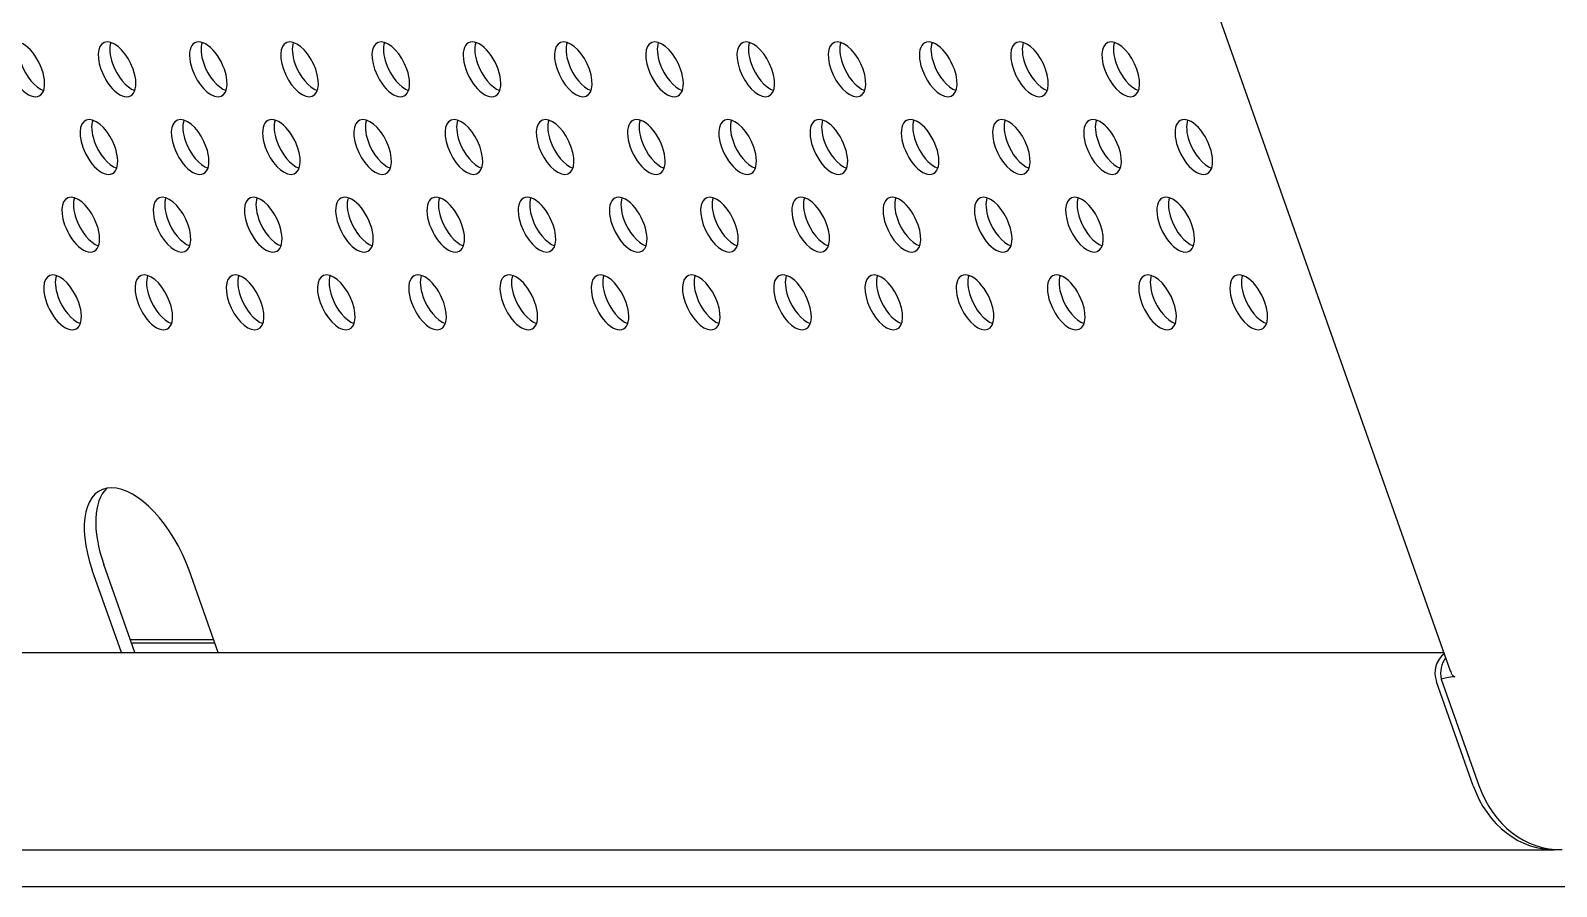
# Model space of a CAD drawing. Header units: millimetres. Extents: x -6176 to 11988, y -1403 to 10916.
# Drawn here: x -5364.6 to -5262.2, y 6287.4 to 6344.9 of the extents above; entities that cross this region are included whole.
import ezdxf

# ---------------------------------------------------------------- set-up
doc = ezdxf.new("R2010")
doc.units = ezdxf.units.MM

# ---------------------------------------------------------------- blocks, each defined once
blk = doc.blocks.new('A$C17CA5FEC')
at = {"color": 0, "linetype": 'Continuous'}
for p, q in [((0.2845101647278625, 1.04599925988623), (0.3405508470916345, 0.8873601341638278)), ((0.2513995655679935, 0.8885926571492746), (0.2494454124240022, 0.8941244446505152)), ((0.2523117329519877, 0.8885926571492746), (0.250220771751998, 0.8945117188523)), ((0.257892247697967, 0.8885926571492746), (0.2559380945559724, 0.8941244446505152)), ((0.2079527009701678, 0.8885926571492746), (0.3401154473816348, 0.8885926571492746)), ((0.2575910648799677, 0.8894452409695077), (0.2520105501339884, 0.8894452409695077)), ((0.2576733548079702, 0.8892122958714026), (0.2520928400619908, 0.8892122958714026)), ((0.3420861942596289, 0.8796495270780724), (0.3396207043776371, 0.8866287989749253)), ((0.3399466891196354, 0.8868096872920432), (0.3424744078136257, 0.8796542590043828)), ((0.2151789590381341, 0.8753543192306097), (0.3475214631516081, 0.8753543192306097)), ((0.2407583092200341, 0.872882662451957), (0.3731008133335081, 0.872882662451957))]:
    blk.add_line(p, q, dxfattribs=at)
for centre, major_axis, ratio, start_param, end_param in [((0.2449882238680203, 0.9277490118383867), (0.0008936785920217525, -0.001789228485725326), 0.4988352479999999, 1.326611453548614, 4.468204107138408), ((0.2511095832859951, 0.9277490118383867), (0.0008936785920218536, -0.001789228485724882), 0.4988352479999999, 1.326611453548761, 4.468204107137766), ((0.2518849426139909, 0.9281362860401714), (0.000893678592021704, -0.001789228485724993), 0.4988352479999999, 3.590920568843976, 4.468204107138079), ((0.2572309427019732, 0.9277490118383867), (0.0008936785920216057, -0.001789228485725104), 0.498835248, 1.326611453548589, 4.468204107138645), ((0.2580063020319656, 0.9281362860401714), (0.0008936785920218025, -0.001789228485725326), 0.498835248, 3.590920568704409, 4.468204107138399), ((0.263352302119948, 0.9277490118383867), (0.0008936785920218536, -0.001789228485725326), 0.498835248, 1.326611453548335, 4.468204107138128), ((0.2641276614499404, 0.9281362860401714), (0.0008936785920216536, -0.001789228485724993), 0.498835248, 3.590920568708125, 4.468204107138087), ((0.2694736615379227, 0.9277490118383867), (0.000893678592021507, -0.001789228485725105), 0.4988352479999999, 1.326611453548606, 4.468204107138399), ((0.2702490208659185, 0.9281362860401714), (0.0008936785920217028, -0.001789228485724994), 0.4988352479999999, 3.590925293620482, 4.468204107138079), ((0.2755950209558975, 0.9277490118383867), (0.0008936785920217025, -0.001789228485725548), 0.498835248, 1.32661145354841, 4.468204107138465), ((0.2763703802838933, 0.9281362860401714), (0.0008936785920216054, -0.001789228485725215), 0.498835248, 3.602640724431952, 4.468204107138408), ((0.2817163803738723, 0.9277490118383867), (0.0008936785920215059, -0.001789228485725104), 0.498835248, 1.326611453548606, 4.468204107138399), ((0.282491739701868, 0.9281362860401714), (0.0008936785920216062, -0.001789228485725104), 0.498835248, 3.590920568738674, 4.468204107138122), ((0.287837739791847, 0.9277490118383867), (0.0008936785920217536, -0.001789228485724881), 0.498835248, 1.326611453548515, 4.468204107137784), ((0.2886130991198428, 0.9281362860401714), (0.0008936785920218044, -0.00178922848572555), 0.4988352479999999, 3.590920568702883, 4.468204107138448), ((0.2939590992098218, 0.9277490118383867), (0.0008936785920216536, -0.001789228485724993), 0.498835248, 1.326611453548556, 4.468204107138349), ((0.2947344585378175, 0.9281362860401714), (0.0008936785920218537, -0.001789228485724771), 0.498835248, 3.590920568702674, 4.468204107138266), ((0.3000804586257999, 0.9277490118383867), (0.0008936785920216057, -0.001789228485725104), 0.498835248, 1.326611453548589, 4.468204107138382), ((0.3008558179557923, 0.9281362860401714), (0.0008936785920216551, -0.001789228485724881), 0.498835248, 3.590920568667023, 4.468204107138061), ((0.3062018180437747, 0.9277490118383867), (0.0008936785920219035, -0.001789228485724993), 0.4988352479999998, 1.326611453547991, 4.468204107138309), ((0.3069771773737671, 0.9281362860401714), (0.0008936785920217054, -0.001789228485725214), 0.4988352479999999, 3.590925293678094, 4.468204107138129), ((0.3123231774617494, 0.9277490118383867), (0.0008936785920216057, -0.001789228485725104), 0.498835248, 1.326611453548589, 4.468204107138382), ((0.3130985367897452, 0.9281362860401714), (0.0008936785920214566, -0.001789228485724882), 0.498835248, 3.590920581991391, 4.468204107138359), ((0.3184445368797242, 0.9277490118383867), (0.0008936785920217561, -0.001789228485725105), 0.498835248, 1.326611453548564, 4.468204107138357), ((0.31921989620772, 0.9281362860401714), (0.0008936785920218538, -0.001789228485724994), 0.498835248, 3.590920568747988, 4.468204107138054), ((0.2449882238680203, 0.9277490118383867), (-0.0008936785920216057, 0.001789228485725104), 0.498835248, 1.326611453548327, 4.468204107138382), ((0.2457635831960161, 0.9281362860401714), (-0.0008936785920216565, 0.001789228485725215), 0.498835248, 1.326611453548605, 2.692264738532651), ((0.2511095832859951, 0.9277490118383867), (-0.0008936785920216054, 0.001789228485725215), 0.498835248, 1.326611453548352, 4.468204107138146), ((0.2518849426139909, 0.9281362860401714), (-0.0008936785920217054, 0.001789228485725326), 0.498835248, 1.326611453548622, 2.692264738507957), ((0.2572309427019732, 0.9277490118383867), (-0.0008936785920215553, 0.001789228485725104), 0.498835248, 1.326611453548336, 4.468204107138129), ((0.2580063020319656, 0.9281362860401714), (-0.0008936785920216054, 0.001789228485725215), 0.498835248, 1.326611453548352, 2.692264738520402), ((0.263352302119948, 0.9277490118383867), (-0.0008936785920216542, 0.001789228485724993), 0.4988352479999999, 1.326611453548556, 4.468204107138349), ((0.2641276614499404, 0.9281362860401714), (-0.0008936785920216055, 0.001789228485725437), 0.4988352479999999, 1.326611453548402, 2.692255428291228), ((0.2694736615379227, 0.9277490118383867), (-0.0008936785920217556, 0.001789228485725215), 0.498835248, 1.326611453548327, 4.468204107138122), ((0.2702490208659185, 0.9281362860401714), (-0.0008936785920217054, 0.001789228485725214), 0.4988352479999999, 1.326611453548336, 2.692264738501613), ((0.2755950209558975, 0.9277490118383867), (-0.0008936785920215553, 0.001789228485725104), 0.498835248, 1.326611453548598, 4.468204107138654), ((0.2763703802838933, 0.9281362860401714), (-0.0008936785920218049, 0.001789228485724882), 0.498835248, 1.326611453548245, 2.692264738503571), ((0.2817163803738723, 0.9277490118383867), (-0.0008936785920216066, 0.001789228485725437), 0.4988352479999999, 1.326611453548402, 4.468204107138193), ((0.282491739701868, 0.9281362860401714), (-0.0008936785920216057, 0.001789228485725104), 0.498835248, 1.326611453548589, 2.692269413169067), ((0.287837739791847, 0.9277490118383867), (-0.0008936785920215052, 0.001789228485725215), 0.498835248, 1.326611453548631, 4.468204107138686), ((0.2886130991198428, 0.9281362860401714), (-0.0008936785920216046, 0.001789228485724992), 0.498835248, 1.326611453548565, 2.692264751602978), ((0.2939590992098218, 0.9277490118383867), (-0.0008936785920217536, 0.001789228485724993), 0.4988352480000001, 1.32661145354854, 4.468204107138332), ((0.2947344585378175, 0.9281362860401714), (-0.0008936785920215542, 0.001789228485725659), 0.4988352479999999, 1.326611453548983, 2.692264738518904), ((0.3000804586257999, 0.9277490118383867), (-0.0008936785920216062, 0.001789228485725104), 0.498835248, 1.326611453548589, 4.468204107138382), ((0.3008558179557923, 0.9281362860401714), (-0.0008936785920216536, 0.001789228485725326), 0.498835248, 1.326611453548631, 2.692264751596823), ((0.3062018180437747, 0.9277490118383867), (-0.000893678592021655, 0.001789228485725215), 0.498835248, 1.326611453548606, 4.468204107138399), ((0.3069771773737671, 0.9281362860401714), (-0.0008936785920216536, 0.001789228485724993), 0.498835248, 1.326611453548556, 2.692269413294901), ((0.3123231774617494, 0.9277490118383867), (-0.0008936785920216062, 0.001789228485725104), 0.498835248, 1.326611453548589, 4.468204107138382), ((0.3130985367897452, 0.9281362860401714), (-0.0008936785920218049, 0.001789228485724995), 0.498835248, 1.326611453548531, 2.692260089833076), ((0.3184445368797242, 0.9277490118383867), (-0.0008936785920216053, 0.001789228485725326), 0.498835248, 1.326611453548377, 4.46820410713817), ((0.31921989620772, 0.9281362860401714), (-0.0008936785920216053, 0.001789228485725326), 0.498835248, 1.326611453548639, 2.692260089864531), ((0.2621340156639533, 0.9225335925675608), (0.0008936785920215552, -0.001789228485725215), 0.4988352479999999, 1.326611453548622, 4.468204107138416), ((0.2866194533338486, 0.9225335925675608), (0.0008936785920216054, -0.001789228485725215), 0.498835248, 1.326611453548614, 4.468204107138408), ((0.2988621721698053, 0.9225335925675608), (0.0008936785920217552, -0.001789228485725326), 0.4988352479999999, 1.326611453548614, 4.468204107138408), ((0.30498353158778, 0.9225335925675608), (0.0008936785920216552, -0.001789228485725326), 0.498835248, 1.32661145354863, 4.468204107138424), ((0.3172262504237295, 0.9225335925675608), (0.0008936785920217521, -0.001789228485725215), 0.498835248, 1.326611453548327, 4.468204107138122), ((0.3233476098417043, 0.9225335925675608), (0.000893678592021754, -0.001789228485725215), 0.498835248, 1.326611453548065, 4.468204107138122), ((0.2498912968279967, 0.9225335925675608), (0.000893678592021655, -0.001789228485725215), 0.498835248, 1.326611453548344, 4.468204107138137), ((0.2506666561579962, 0.9229208667675266), (0.0008936785920213581, -0.001789228485724439), 0.498835248, 3.590915950752103, 4.468204107137488), ((0.2560126562459715, 0.9225335925675608), (0.0008936785920216544, -0.001789228485725326), 0.498835248, 1.326611453548631, 4.468204107138162), ((0.2567880155739672, 0.9229208667675266), (0.0008936785920216057, -0.001789228485725104), 0.498835248, 3.590925212481016, 4.468204107137597), ((0.262909374991942, 0.9229208667675266), (0.0008936785920216542, -0.001789228485724993), 0.4988352479999999, 3.590925212541805, 4.468204107137826), ((0.2682553750819281, 0.9225335925675608), (0.0008936785920216062, -0.001789228485725104), 0.498835248, 1.326611453548589, 4.468204107138382), ((0.2690307344099239, 0.9229208667675266), (0.0008936785920217542, -0.001789228485725438), 0.4988352480000001, 3.590920568697487, 4.468204107137908), ((0.2743767344999029, 0.9225335925675608), (0.0008936785920216539, -0.001789228485725104), 0.4988352479999998, 1.326611453548581, 4.468204107138112), ((0.2751520938278986, 0.9229208667675266), (0.0008936785920216046, -0.001789228485724992), 0.498835248, 3.590925212511346, 4.468204107138097), ((0.2804980939178776, 0.9225335925675608), (0.0008936785920216535, -0.001789228485725215), 0.4988352479999999, 1.326611453548344, 4.468204107138137), ((0.2812734532458734, 0.9229208667675266), (0.0008936785920216564, -0.001789228485724882), 0.498835248, 3.59092058173206, 4.4682041071378), ((0.2873948126638481, 0.9229208667675266), (0.0008936785920216544, -0.001789228485725326), 0.498835248, 3.590915950773591, 4.468204107138162), ((0.2927408127518305, 0.9225335925675608), (0.0008936785920218525, -0.001789228485724771), 0.498835248, 1.326611453548474, 4.468204107138266), ((0.2935161720818229, 0.9229208667675266), (0.0008936785920217041, -0.001789228485725104), 0.498835248, 3.590911319967265, 4.468204107138103), ((0.299637531497801, 0.9229208667675266), (0.0008936785920217055, -0.001789228485724993), 0.498835248, 3.590920581538384, 4.468204107137293), ((0.3057588909157758, 0.9229208667675266), (0.000893678592021604, -0.001789228485724882), 0.498835248, 3.590934474262828, 4.468204107137809), ((0.3111048910057548, 0.9225335925675608), (0.0008936785920216057, -0.001789228485725104), 0.498835248, 1.326611453548589, 4.468204107138382), ((0.3118802503337506, 0.9229208667675266), (0.0008936785920218048, -0.001789228485725326), 0.498835248, 3.59092058163712, 4.468204107138137), ((0.3180016097517253, 0.9229208667675266), (0.0008936785920217034, -0.00178922848572477), 0.498835248, 3.590925212525776, 4.468204107137766), ((0.3241229691697001, 0.9229208667675266), (0.0008936785920215564, -0.001789228485725214), 0.498835248, 3.59092521251098, 4.468204107137629), ((0.2498912968279967, 0.9225335925675608), (-0.0008936785920216068, 0.001789228485725326), 0.498835248, 1.326611453548638, 4.468204107138432), ((0.2506666561579962, 0.9229208667675266), (-0.0008936785920217041, 0.001789228485725104), 0.498835248, 1.326611453548049, 2.692255588849709), ((0.2560126562459715, 0.9225335925675608), (-0.0008936785920215082, 0.001789228485725327), 0.498835248, 1.326611453548393, 4.468204107138448), ((0.2567880155739672, 0.9229208667675266), (-0.0008936785920213057, 0.001789228485724326), 0.4988352479999999, 1.326611453547942, 2.692260170184945), ((0.2621340156639533, 0.9225335925675608), (-0.000893678592021655, 0.001789228485725215), 0.498835248, 1.326611453548344, 4.468204107138137), ((0.262909374991942, 0.9229208667675266), (-0.0008936785920217041, 0.001789228485725104), 0.498835248, 1.326611453548049, 2.69226475150922), ((0.2682553750819281, 0.9225335925675608), (-0.0008936785920218038, 0.001789228485724883), 0.4988352479999999, 1.326611453548507, 4.468204107138038), ((0.2690307344099239, 0.9229208667675266), (-0.0008936785920215553, 0.001789228485725104), 0.498835248, 1.326611453548336, 2.692264738525791), ((0.2743767344999029, 0.9225335925675608), (-0.000893678592021655, 0.001789228485725215), 0.498835248, 1.326611453548606, 4.468204107138399), ((0.2751520938278986, 0.9229208667675266), (-0.0008936785920216552, 0.001789228485725326), 0.498835248, 1.32661145354863, 2.692264751410791), ((0.2804980939178776, 0.9225335925675608), (-0.0008936785920216551, 0.001789228485725437), 0.498835248, 1.326611453548655, 4.468204107138448), ((0.2812734532458734, 0.9229208667675266), (-0.0008936785920214545, 0.001789228485725215), 0.498835248, 1.326611453547853, 2.692264751439684), ((0.2866194533338486, 0.9225335925675608), (-0.0008936785920219029, 0.001789228485725216), 0.498835248, 1.326611453548302, 4.468204107138097), ((0.2873948126638481, 0.9229208667675266), (-0.0008936785920216575, 0.001789228485725105), 0.4988352479999998, 1.326611453548319, 2.692273913869494), ((0.2927408127518305, 0.9225335925675608), (-0.0008936785920217525, 0.001789228485725326), 0.4988352479999999, 1.326611453548614, 4.468204107138408), ((0.2935161720818229, 0.9229208667675266), (-0.0008936785920215044, 0.001789228485725327), 0.498835248, 1.326611453548132, 2.692269332652629), ((0.2988621721698053, 0.9225335925675608), (-0.0008936785920216046, 0.001789228485724992), 0.498835248, 1.326611453548303, 4.468204107138097), ((0.299637531497801, 0.9229208667675266), (-0.0008936785920213603, 0.001789228485724882), 0.498835248, 1.326611453548057, 2.692264751417792), ((0.30498353158778, 0.9225335925675608), (-0.0008936785920218038, 0.001789228485724883), 0.4988352479999999, 1.326611453548245, 4.4682041071383), ((0.3057588909157758, 0.9229208667675266), (-0.0008936785920216569, 0.001789228485725327), 0.498835248, 1.326611453548368, 2.692278495179913), ((0.3111048910057548, 0.9225335925675608), (-0.0008936785920215565, 0.001789228485725104), 0.498835248, 1.326611453548336, 4.468204107138129), ((0.3118802503337506, 0.9229208667675266), (-0.0008936785920215582, 0.001789228485724993), 0.498835248, 1.32661145354831, 2.69226475152813), ((0.3172262504237295, 0.9225335925675608), (-0.0008936785920215562, 0.001789228485725325), 0.498835248, 1.326611453548909, 4.468204107138178), ((0.3180016097517253, 0.9229208667675266), (-0.0008936785920215564, 0.001789228485725214), 0.498835248, 1.326611453548098, 2.692264751437275), ((0.3233476098417043, 0.9225335925675608), (-0.0008936785920216054, 0.001789228485725215), 0.498835248, 1.326611453548614, 4.468204107138408), ((0.3241229691697001, 0.9229208667675266), (-0.0008936785920216535, 0.001789228485725215), 0.4988352479999999, 1.326611453548082, 2.692264751334833), ((0.2486730103720021, 0.917318173296735), (0.0008936785920216539, -0.001789228485725437), 0.4988352479999999, 1.326611453549179, 4.468204107138448), ((0.2494483696999978, 0.9177054474985198), (0.0008936785920219034, -0.001789228485724882), 0.4988352479999999, 3.590911480054578, 4.468204107138283), ((0.2547943697899768, 0.917318173296735), (0.0008936785920218048, -0.001789228485725215), 0.498835248, 1.326611453548581, 4.468204107138374), ((0.2555697291179726, 0.9177054474985198), (0.0008936785920211086, -0.001789228485724215), 0.4988352479999999, 3.590920581401595, 4.468204107138005), ((0.2609157292079516, 0.917318173296735), (0.0008936785920216539, -0.001789228485725437), 0.4988352479999999, 1.326611453548394, 4.468204107138186), ((0.2616910885359474, 0.9177054474985198), (0.000893678592021555, -0.001789228485725326), 0.498835248, 3.590920581458478, 4.46820410713844), ((0.2670370886259334, 0.917318173296735), (0.0008936785920215565, -0.001789228485725104), 0.498835248, 1.326611453548597, 4.468204107138392), ((0.2678124479539292, 0.9177054474985198), (0.0008936785920218049, -0.001789228485724882), 0.498835248, 3.590920581493793, 4.468204107138561), ((0.2731584480419045, 0.917318173296735), (0.0008936785920215565, -0.001789228485725104), 0.498835248, 1.326611453548597, 4.468204107138392), ((0.273933807371904, 0.9177054474985198), (0.0008936785920212074, -0.001789228485724549), 0.4988352479999999, 3.590929682990192, 4.468204107138063), ((0.2792798074598792, 0.917318173296735), (0.0008936785920216565, -0.001789228485725215), 0.498835248, 1.326611453548605, 4.468204107138399), ((0.280055166787875, 0.9177054474985198), (0.0008936785920211576, -0.001789228485724216), 0.4988352479999999, 3.590920568628738, 4.468204107137997), ((0.285401166877854, 0.917318173296735), (0.0008936785920216068, -0.001789228485725326), 0.498835248, 1.326611453548638, 4.468204107138432), ((0.2861765262058569, 0.9177054474985198), (0.0008936785920212088, -0.001789228485724327), 0.498835248, 3.590920568644091, 4.468204107138537), ((0.2915225262958288, 0.917318173296735), (0.0008936785920219506, -0.001789228485725215), 0.498835248, 1.326611453548556, 4.468204107137826), ((0.2922978856238316, 0.9177054474985198), (0.0008936785920211575, -0.001789228485724438), 0.4988352479999999, 3.590920568661173, 4.468204107138571), ((0.2976438857138106, 0.917318173296735), (0.0008936785920216062, -0.001789228485725104), 0.498835248, 1.326611453548327, 4.468204107138122), ((0.2984192450418064, 0.9177054474985198), (0.000893678592021655, -0.001789228485725215), 0.498835248, 3.59092056874173, 4.468204107138137), ((0.3037652451317854, 0.917318173296735), (0.0008936785920218023, -0.001789228485725215), 0.498835248, 1.326611453548319, 4.468204107138637), ((0.3045406044597812, 0.9177054474985198), (0.0008936785920219035, -0.001789228485725104), 0.498835248, 3.590920568677268, 4.468204107138071), ((0.3098866045497601, 0.917318173296735), (0.0008936785920216046, -0.001789228485724992), 0.498835248, 1.326611453548565, 4.468204107138097), ((0.3106619638777559, 0.9177054474985198), (0.0008936785920216028, -0.001789228485724993), 0.4988352479999999, 3.590920568651904, 4.46820410713862), ((0.3160079639657312, 0.917318173296735), (0.0008936785920216044, -0.001789228485725326), 0.498835248, 1.326611453548377, 4.46820410713817), ((0.3167833232957307, 0.9177054474985198), (0.0008936785920217527, -0.001789228485725216), 0.498835248, 3.590920568742339, 4.468204107138122), ((0.322129323383713, 0.917318173296735), (0.0008936785920216057, -0.001789228485725104), 0.498835248, 1.326611453548328, 4.468204107138122), ((0.3229046827117088, 0.9177054474985198), (0.0008936785920218536, -0.001789228485724882), 0.4988352479999999, 3.590920568656534, 4.468204107138028), ((0.2486730103720021, 0.917318173296735), (-0.0008936785920215582, 0.001789228485724993), 0.498835248, 1.32661145354831, 4.468204107138627), ((0.2494483696999978, 0.9177054474985198), (-0.0008936785920215063, 0.001789228485725326), 0.498835248, 1.326611453548655, 2.692260249477319), ((0.2547943697899768, 0.917318173296735), (-0.0008936785920218048, 0.001789228485724771), 0.498835248, 1.326611453548482, 4.468204107138275), ((0.2555697291179726, 0.9177054474985198), (-0.0008936785920216544, 0.001789228485725326), 0.498835248, 1.326611453548369, 2.692255747937811), ((0.2609157292079516, 0.917318173296735), (-0.0008936785920216536, 0.001789228485724993), 0.498835248, 1.326611453548556, 4.468204107138611), ((0.2616910885359474, 0.9177054474985198), (-0.0008936785920215553, 0.001789228485725104), 0.498835248, 1.326611453548598, 2.692264751099235), ((0.2670370886259334, 0.917318173296735), (-0.0008936785920221032, 0.001789228485725992), 0.4988352479999999, 1.32661145354818, 4.468204107138235), ((0.2678124479539292, 0.9177054474985198), (-0.000893678592021655, 0.001789228485725215), 0.498835248, 1.326611453548606, 2.692278255828529), ((0.2731584480419045, 0.917318173296735), (-0.0008936785920215565, 0.001789228485725104), 0.498835248, 1.326611453548597, 4.468204107138392), ((0.273933807371904, 0.9177054474985198), (-0.0008936785920216544, 0.001789228485725103), 0.498835248, 1.326611453548319, 2.692269252757087), ((0.2792798074598792, 0.917318173296735), (-0.0008936785920211086, 0.001789228485724215), 0.4988352479999999, 1.326611453548736, 4.468204107138005), ((0.280055166787875, 0.9177054474985198), (-0.0008936785920216055, 0.001789228485725437), 0.4988352479999999, 1.326611453548664, 2.69226473850618), ((0.285401166877854, 0.917318173296735), (-0.0008936785920210594, 0.001789228485724327), 0.498835248, 1.326611453548245, 4.468204107138039), ((0.2861765262058569, 0.9177054474985198), (-0.0008936785920221529, 0.001789228485726103), 0.498835248, 1.326611453548459, 2.692264738572536), ((0.2915225262958288, 0.917318173296735), (-0.00089367859202116, 0.001789228485723994), 0.4988352479999999, 1.32661145354894, 4.46820410713821), ((0.2922978856238316, 0.9177054474985198), (-0.0008936785920216057, 0.001789228485725104), 0.498835248, 1.326611453549375, 2.692278255887741), ((0.2976438857138106, 0.917318173296735), (-0.0008936785920216535, 0.001789228485725215), 0.4988352479999999, 1.326611453548606, 4.468204107138399), ((0.2984192450418064, 0.9177054474985198), (-0.0008936785920215552, 0.001789228485725215), 0.4988352479999999, 1.326611453549146, 2.692255748008168), ((0.3037652451317854, 0.917318173296735), (-0.0008936785920216552, 0.001789228485725326), 0.498835248, 1.326611453548369, 4.468204107138162), ((0.3045406044597812, 0.9177054474985198), (-0.000893678592021655, 0.001789228485725215), 0.498835248, 1.326611453548606, 2.692264738551958), ((0.3098866045497601, 0.917318173296735), (-0.0008936785920220006, 0.001789228485724882), 0.498835248, 1.326611453548474, 4.468204107138528), ((0.3106619638777559, 0.9177054474985198), (-0.0008936785920216544, 0.001789228485725103), 0.498835248, 1.326611453548843, 2.692264738430952), ((0.3160079639657312, 0.917318173296735), (-0.0008936785920216552, 0.001789228485725326), 0.498835248, 1.326611453548369, 4.468204107138162), ((0.3167833232957307, 0.9177054474985198), (-0.0008936785920217041, 0.001789228485725215), 0.4988352479999999, 1.326611453548597, 2.692264738502784), ((0.322129323383713, 0.917318173296735), (-0.0008936785920217028, 0.001789228485725215), 0.4988352479999999, 1.326611453548598, 4.468204107138392), ((0.3229046827117088, 0.9177054474985198), (-0.0008936785920216054, 0.001789228485725215), 0.498835248, 1.326611453548614, 2.692264738387606), ((0.2474547239160074, 0.9121027540240902), (0.0008936785920216053, -0.001789228485725326), 0.498835248, 1.326611453548639, 4.46820410713817), ((0.2482300832440032, 0.912490028225875), (0.0008936785920215559, -0.001789228485725437), 0.4988352479999999, 3.59092505247453, 4.468204107138465), ((0.2535760833319856, 0.9121027540240902), (0.0008936785920218048, -0.001789228485725215), 0.498835248, 1.326611453548581, 4.468204107138374), ((0.254351442661978, 0.912490028225875), (0.0008936785920218537, -0.001789228485725437), 0.4988352479999998, 3.590920581270133, 4.468204107138154), ((0.2596974427499603, 0.9121027540240902), (0.0008936785920216553, -0.001789228485724772), 0.498835248, 1.326611453548769, 4.468204107137777), ((0.2604728020799527, 0.912490028225875), (0.0008936785920217541, -0.001789228485725104), 0.4988352479999999, 3.590920581205357, 4.468204107137834), ((0.2658188021679351, 0.9121027540240902), (0.000893678592021655, -0.001789228485725215), 0.498835248, 1.326611453548344, 4.468204107138137), ((0.2665941614959308, 0.912490028225875), (0.0008936785920216053, -0.001789228485725326), 0.498835248, 3.590916109858308, 4.468204107138432), ((0.2719401615859098, 0.9121027540240902), (0.0008936785920217541, -0.001789228485725104), 0.4988352479999999, 1.326611453548302, 4.468204107138357), ((0.2727155209139056, 0.912490028225875), (0.0008936785920216575, -0.001789228485725105), 0.4988352479999998, 3.590929523822217, 4.468204107138374), ((0.2780615210038846, 0.9121027540240902), (0.0008936785920217041, -0.001789228485725215), 0.4988352479999999, 1.326611453548597, 4.468204107138392), ((0.2788368803318804, 0.912490028225875), (0.0008936785920217054, -0.001789228485725326), 0.498835248, 3.590920581106039, 4.468204107138416), ((0.2841828804218594, 0.9121027540240902), (0.0008936785920217066, -0.001789228485725105), 0.498835248, 1.326611453548573, 4.468204107138366), ((0.2849582397498622, 0.912490028225875), (0.0008936785920217527, -0.001789228485725216), 0.498835248, 3.590916109838906, 4.468204107138122), ((0.2903042398398341, 0.9121027540240902), (0.0008936785920217055, -0.001789228485725104), 0.498835248, 1.326611453548311, 4.468204107138103), ((0.291079599167837, 0.912490028225875), (0.000893678592021654, -0.001789228485724882), 0.498835248, 3.590920568580954, 4.468204107137801), ((0.2964255992558122, 0.9121027540240902), (0.0008936785920213576, -0.001789228485724105), 0.4988352479999999, 1.326611453548146, 4.468204107138201), ((0.2972009585858117, 0.912490028225875), (0.0008936785920219506, -0.001789228485725215), 0.498835248, 3.590916109943175, 4.468204107138087), ((0.302546958673787, 0.9121027540240902), (0.0008936785920215059, -0.001789228485725104), 0.498835248, 1.326611453548606, 4.468204107138399), ((0.3033223180037865, 0.912490028225875), (0.0008936785920216539, -0.001789228485725104), 0.4988352479999998, 3.590925052627024, 4.468204107138374), ((0.3086683180917618, 0.9121027540240902), (0.0008936785920212088, -0.001789228485724327), 0.498835248, 1.32661145354822, 4.468204107138799), ((0.3094436774197575, 0.912490028225875), (0.0008936785920212585, -0.001789228485724216), 0.4988352480000001, 3.590929523842275, 4.46820410713798), ((0.3147896775097365, 0.9121027540240902), (0.0008936785920216046, -0.001789228485724992), 0.498835248, 1.326611453548303, 4.468204107138097), ((0.3155650368377323, 0.912490028225875), (0.0008936785920211082, -0.001789228485724327), 0.498835248, 3.5909295237961, 4.468204107138031), ((0.3209110369277113, 0.9121027540240902), (0.0008936785920216544, -0.001789228485725103), 0.498835248, 1.326611453548581, 4.468204107138374), ((0.3216863962557071, 0.912490028225875), (0.000893678592021109, -0.001789228485724438), 0.498835248, 3.590920568678727, 4.468204107138055), ((0.3270323963456931, 0.9121027540240902), (0.0008936785920218038, -0.001789228485725215), 0.498835248, 1.326611453548057, 4.468204107138112), ((0.3278077556736889, 0.912490028225875), (0.0008936785920211079, -0.001789228485724438), 0.498835248, 3.590925052447621, 4.468204107138579), ((0.2482300832440032, 0.912490028225875), (-0.0008936785920216054, 0.001789228485725215), 0.498835248, 1.326611453548614, 2.692273595989316), ((0.254351442661978, 0.912490028225875), (-0.0008936785920215059, 0.001789228485725104), 0.498835248, 1.326611453548606, 2.692264750905049), ((0.2604728020799527, 0.912490028225875), (-0.000893678592021754, 0.001789228485725215), 0.498835248, 1.326611453548327, 2.692273596138393), ((0.2665941614959308, 0.912490028225875), (-0.0008936785920216564, 0.001789228485724882), 0.498835248, 1.326611453548793, 2.692269173461293), ((0.2727155209139056, 0.912490028225875), (-0.0008936785920217054, 0.001789228485725214), 0.4988352479999999, 1.326611453548336, 2.692269173389033), ((0.2788368803318804, 0.912490028225875), (-0.000893678592021555, 0.001789228485725326), 0.498835248, 1.326611453548647, 2.692260328321929), ((0.2849582397498622, 0.912490028225875), (-0.000893678592021655, 0.001789228485725215), 0.498835248, 1.326611453548344, 2.692260328303232), ((0.291079599167837, 0.912490028225875), (-0.0008936785920218526, 0.001789228485725326), 0.498835248, 1.326611453548335, 2.692278018561365), ((0.2972009585858117, 0.912490028225875), (-0.0008936785920216054, 0.001789228485725215), 0.498835248, 1.326611453548614, 2.692260328284545), ((0.3033223180037865, 0.912490028225875), (-0.0008936785920217041, 0.001789228485725215), 0.4988352479999999, 1.326611453548597, 2.692269173514225), ((0.3094436774197575, 0.912490028225875), (-0.0008936785920215089, 0.001789228485725326), 0.498835248, 1.326611453548393, 2.692260328190338), ((0.3155650368377323, 0.912490028225875), (-0.0008936785920216057, 0.001789228485725104), 0.498835248, 1.326611453548589, 2.692278018583945), ((0.3216863962557071, 0.912490028225875), (-0.000893678592021604, 0.001789228485725105), 0.498835248, 1.32661145354859, 2.692264738522832), ((0.3278077556736889, 0.912490028225875), (-0.0008936785920216057, 0.001789228485725104), 0.498835248, 1.326611453548328, 2.692260328216777), ((0.2474547239160074, 0.9121027540240902), (-0.0008936785920216539, 0.001789228485725104), 0.4988352479999998, 1.326611453548581, 4.468204107138637), ((0.2535760833319856, 0.9121027540240902), (-0.0008936785920217041, 0.001789228485725104), 0.498835248, 1.326611453548311, 4.468204107138366), ((0.2596974427499603, 0.9121027540240902), (-0.0008936785920217054, 0.001789228485725214), 0.4988352479999999, 1.326611453548336, 4.468204107138129), ((0.2658188021679351, 0.9121027540240902), (-0.0008936785920217054, 0.001789228485725326), 0.498835248, 1.326611453548622, 4.468204107138154), ((0.2719401615859098, 0.9121027540240902), (-0.000893678592021655, 0.001789228485725215), 0.498835248, 1.326611453548344, 4.468204107138137), ((0.2780615210038846, 0.9121027540240902), (-0.0008936785920217565, 0.001789228485724883), 0.498835248, 1.326611453547991, 4.468204107138306), ((0.2841828804218594, 0.9121027540240902), (-0.0008936785920215045, 0.001789228485724994), 0.498835248, 1.326611453548581, 4.468204107138375), ((0.2903042398398341, 0.9121027540240902), (-0.0008936785920215564, 0.001789228485725437), 0.498835248, 1.32661145354841, 4.468204107138202), ((0.2964255992558122, 0.9121027540240902), (-0.0008936785920215544, 0.001789228485725104), 0.498835248, 1.326611453548598, 4.46820410713813), ((0.302546958673787, 0.9121027540240902), (-0.0008936785920216535, 0.001789228485725215), 0.4988352479999999, 1.326611453548606, 4.468204107138399), ((0.3086683180917618, 0.9121027540240902), (-0.0008936785920214067, 0.001789228485724882), 0.498835248, 1.326611453548311, 4.468204107138103), ((0.3147896775097365, 0.9121027540240902), (-0.0008936785920217549, 0.001789228485725104), 0.498835248, 1.326611453548303, 4.468204107137833), ((0.3209110369277113, 0.9121027540240902), (-0.0008936785920211596, 0.001789228485724438), 0.4988352479999999, 1.326611453548253, 4.468204107138571), ((0.3270323963456931, 0.9121027540240902), (-0.0008936785920215089, 0.001789228485725326), 0.498835248, 1.326611453548655, 4.468204107138186), ((0.2526917534899908, 0.8941244446505152), (0.002681035776064915, -0.005367685457175645), 0.498835248, 1.326611453548608, 4.468204107138313), ((0.2534671128179866, 0.8945117188523), (0.002681035776064864, -0.005367685457175424), 0.498835248, 3.286890104755921, 4.4682041071383), ((0.3407837433696344, 0.8872097102757834), (-1.389324230356372e-15, 0.001499999999993832), 0.8409860231999999, 0.5294318538452609, 1.968469565908385), ((0.3411624831616322, 0.8872097102757834), (5.959312274025141e-16, -0.001499999999993721), 0.8409860231999999, 3.959729238342451, 4.982337673845368), ((0.3872794321434512, 0.8872097102757834), (-0.04766122878077458, -0.0005671867741480716), 0.0291354662, 6.055332452377669, 6.165364441589032), ((0.3475214631516081, 0.8823643192299642), (1.588363924162072e-15, 0.007009999999972353), 0.8409860231999999, 1.968469565909747, 3.16785982788075), ((0.347900202943606, 0.8823643192299642), (5.929475655916267e-16, 0.006997781454522208), 0.8409860232, 1.968469565909714, 3.167859827881328)]:
    blk.add_ellipse(centre, major_axis=major_axis, ratio=ratio, start_param=start_param, end_param=end_param, dxfattribs=at)
blk.add_open_spline([(0.3405508382981139, 0.8873598179852706), (0.3405681771700699, 0.8873107227191213), (0.340588574668871, 0.8872627225500764), (0.340641465113741, 0.8871573272663227), (0.3406760498661185, 0.8871000694653048), (0.3407554670198607, 0.8870044004997908), (0.3408027751181493, 0.886964855113547), (0.3408463392834946, 0.8869708563142922)], degree=3, knots=[0.6522836697817586, 0.6522836697817586, 0.6522836697817586, 0.6522836697817586, 0.7500000000001357, 0.7500000000001357, 0.8750000000000678, 0.8750000000000678, 1, 1, 1, 1], dxfattribs=at)

msp = doc.modelspace()

# ---------------------------------------------------------------- block references
at = {"color": 0, "xscale": 1000, "yscale": 1000, "zscale": 1000}
msp.add_blockref('A$C17CA5FEC', (-5609.855921383573, 5414.52818458071), dxfattribs=at)

doc.saveas('drawing.dxf')
